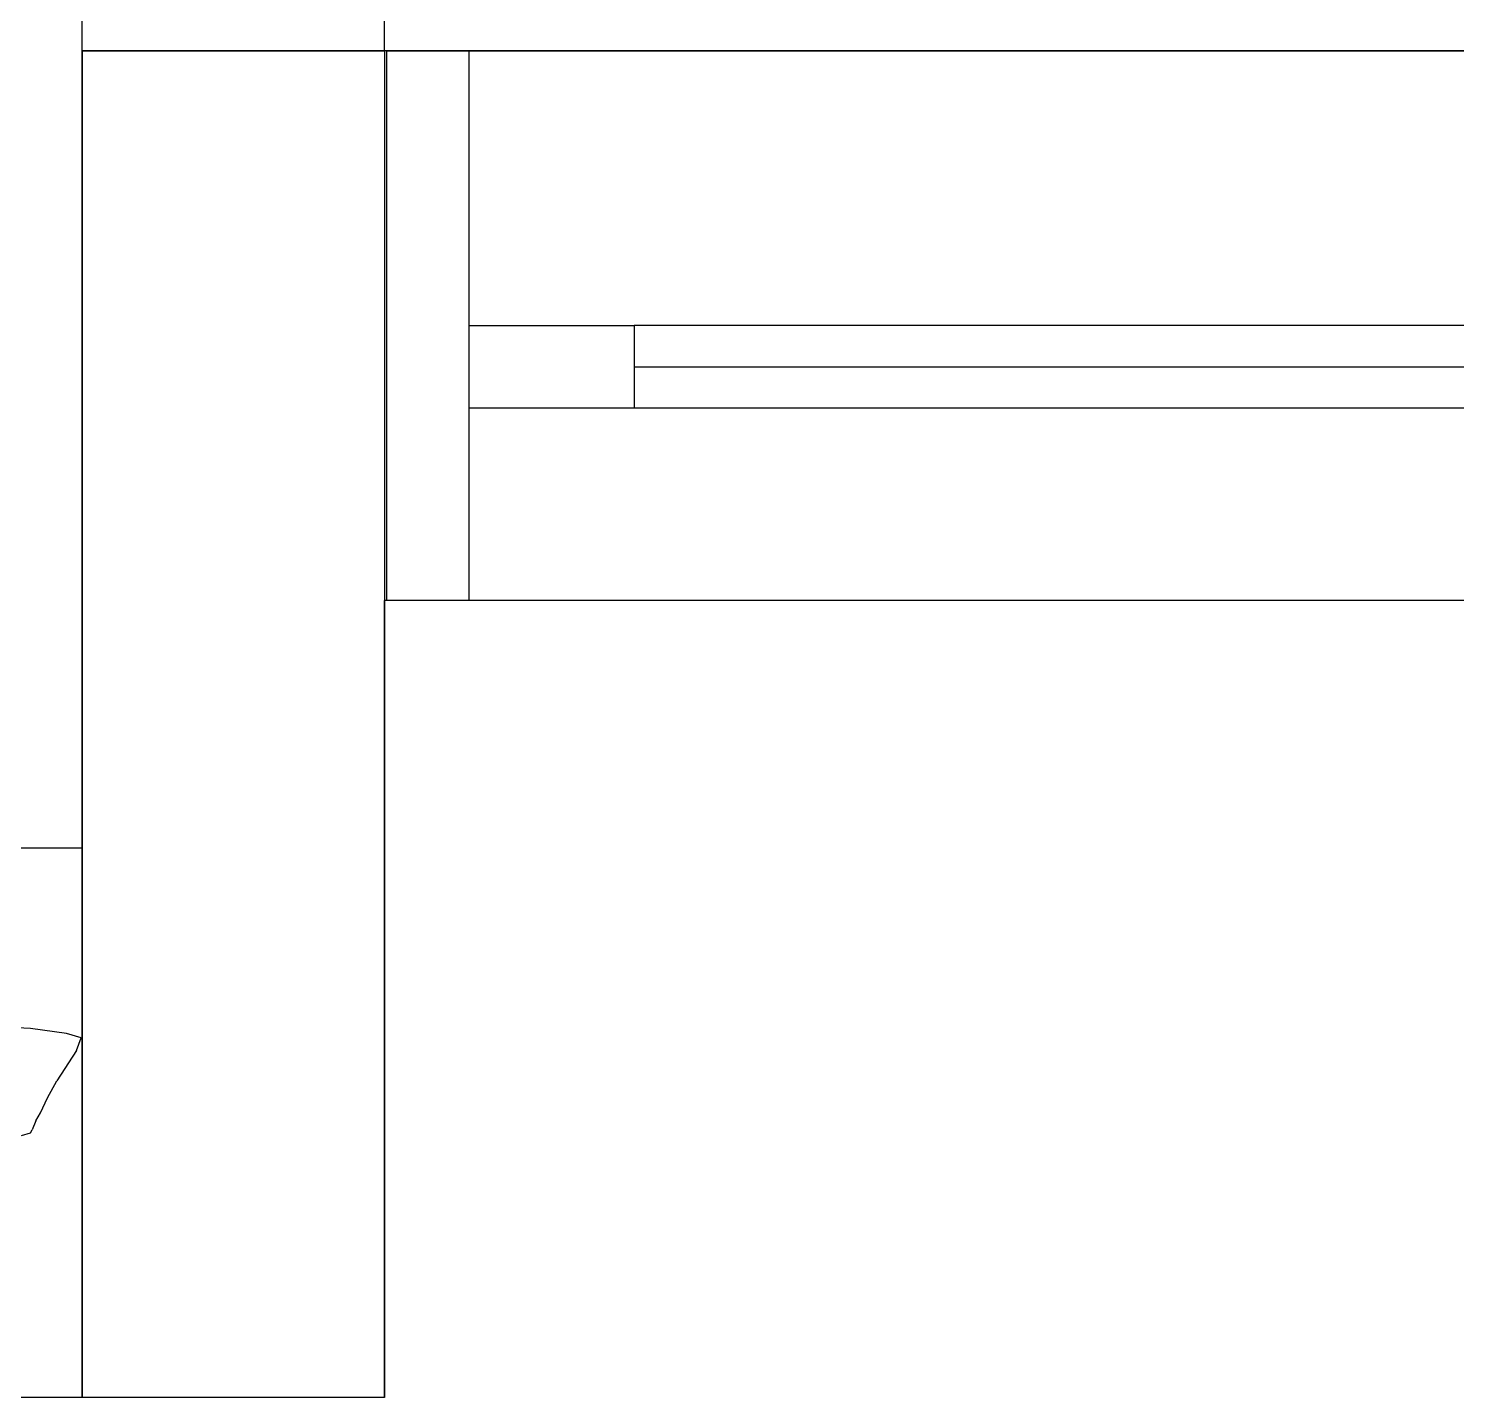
# Model space of a CAD drawing. Header units: millimetres. Extents: x -41292 to 298682, y -22072 to 33155.
# Drawn here: x 33915 to 34435, y -13759 to -13261 of the extents above; entities that cross this region are included whole.
import ezdxf

# ---------------------------------------------------------------- set-up
doc = ezdxf.new("R2010")
doc.units = ezdxf.units.MM
for name, color, linetype in [('벽1', 2, 'Continuous'), ('창호', 4, 'Continuous'), ('틀', 8, 'Continuous')]:
    doc.layers.add(name, color=color, linetype=linetype)

# ---------------------------------------------------------------- blocks, each defined once
blk = doc.blocks.new('rmfnasesx')
for p, q in [((61397.95, 2243.01), (61397.95, 2543.01)), ((61507.95, 2243.01), (61507.95, 2543.01)), ((61397.95, 2243.01), (61507.95, 2243.01)), ((61397.95, 1753.01), (61397.95, 2243.01)), ((64907.95, 2243.01), (61507.95, 2243.01)), ((61507.95, 2243.01), (61507.95, 2043.01)), ((64907.95, 2043.01), (61507.95, 2043.01)), ((61507.95, 2043.01), (61507.95, 1753.01)), ((61379.11, 1887.2), (61363.84, 1887.98)), ((61392.29, 1885.38), (61379.11, 1887.2)), ((61397.53, 1883.84), (61392.29, 1885.38)), ((61395.89, 1879.28), (61397.53, 1883.84)), ((61395.89, 1879.28), (61388.71, 1868.25)), ((61385.27, 1862.07), (61388.71, 1868.25)), ((61382.79, 1856.53), (61385.27, 1862.07)), ((61381.13, 1853.65), (61382.79, 1856.53)), ((61379.11, 1849.32), (61379.8, 1850.35)), ((61381.13, 1853.65), (61379.8, 1850.35)), ((61375.89, 1848.35), (61379.11, 1849.32)), ((61397.95, 1753.01), (57147.95, 1753.01)), ((61507.95, 1753.01), (61397.95, 1753.01))]:
    blk.add_line(p, q)

msp = doc.modelspace()

# ---------------------------------------------------------------- linework, layer by layer
at = {"layer": '벽1'}
for p, q in [((33934.67, -13269.42), (33934.67, -13559.42)), ((34045.44, -13269.42), (33934.67, -13269.42)), ((34045.44, -13469.42), (34045.44, -13269.42)), ((34044.67, -13759.42), (34044.67, -13469.42)), ((34045.44, -13469.42), (34044.67, -13469.42)), ((33934.67, -13759.42), (33934.67, -13559.42)), ((34044.67, -13759.42), (33934.67, -13759.42))]:
    msp.add_line(p, q, dxfattribs=at)
at = {"layer": '창호'}
for p, q in [((35715.44, -13369.42), (34135.44, -13369.42)), ((35715.44, -13399.42), (34135.44, -13399.42))]:
    msp.add_line(p, q, dxfattribs=at)
at = {"layer": '틀'}
for p, q in [((34045.44, -13269.42), (37444.67, -13269.42)), ((34045.44, -13469.42), (34045.44, -13269.42)), ((34075.44, -13469.42), (34075.44, -13269.42)), ((34135.44, -13384.42), (35715.44, -13384.42)), ((37444.67, -13469.42), (34045.44, -13469.42)), ((29134.67, -13559.42), (33934.67, -13559.42)), ((33934.67, -13559.42), (33934.67, -13759.42)), ((33934.67, -13759.42), (29134.67, -13759.42))]:
    msp.add_line(p, q, dxfattribs=at)
msp.add_lwpolyline([(34075.44, -13399.42), (34075.44, -13369.42), (34135.44, -13369.42), (34135.44, -13399.42)], close=True, dxfattribs=at)

# ---------------------------------------------------------------- block references
msp.add_blockref('rmfnasesx', (-27463.27, -15512.43))

doc.saveas('drawing.dxf')
